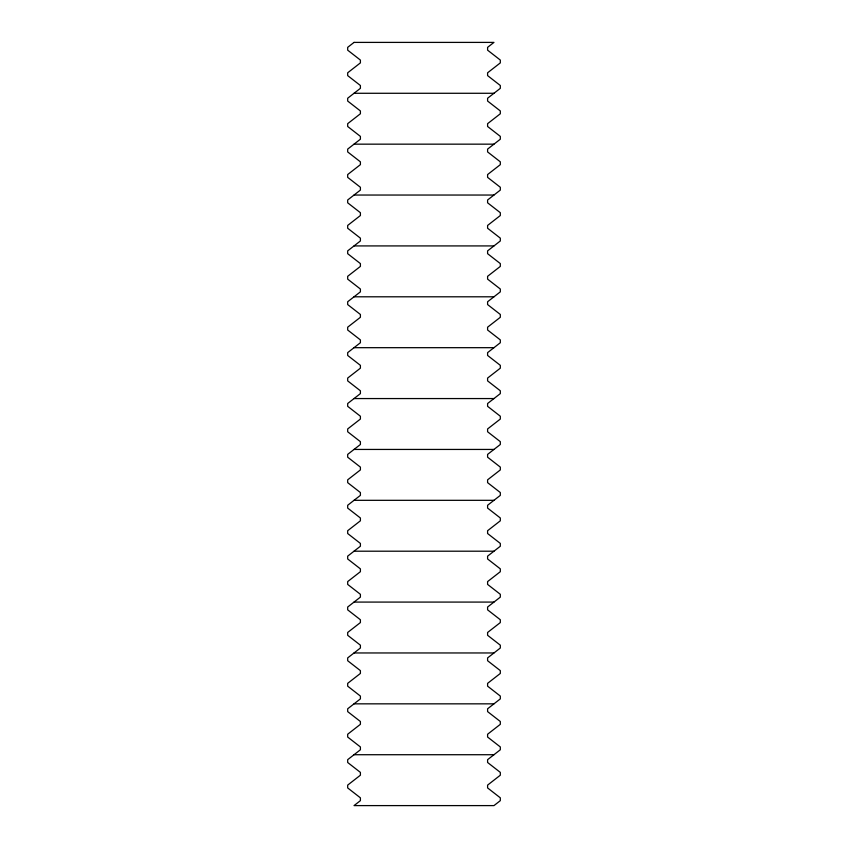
<?xml version="1.0" encoding="UTF-8"?>
<svg xmlns="http://www.w3.org/2000/svg" width="848" height="848" viewBox="0 0 848 848"><rect width="100%" height="100%" fill="white"/><g stroke="black" fill="none" stroke-linecap="round" stroke-linejoin="round"><path stroke-width="1.27" d="M354.04 93.28L493.96 93.28M354.04 144.16L493.96 144.16M354.04 195.04L493.96 195.04M354.04 245.92L493.96 245.92M354.04 296.8L493.96 296.8M354.04 347.68L493.96 347.68M354.04 398.56L493.96 398.56M354.04 449.44L493.96 449.44M354.04 500.32L493.96 500.32M354.04 551.2L493.96 551.2M354.04 602.08L493.96 602.08M354.04 652.96L493.96 652.96M354.04 703.84L493.96 703.84M354.04 754.72L493.96 754.72M354.04 42.4L347.68 47.35L347.68 50.17L360.4 60.07L360.4 62.89L347.68 72.79L347.68 75.61L360.4 85.51L360.4 88.33L347.68 98.23L347.68 101.05L360.4 110.95L360.4 113.77L347.68 123.67L347.68 126.49L360.4 136.39L360.4 139.21L347.68 149.11L347.68 151.93L360.4 161.83L360.4 164.65L347.68 174.55L347.68 177.37L360.4 187.27L360.4 190.09L347.68 199.99L347.68 202.81L360.4 212.71L360.4 215.53L347.68 225.43L347.68 228.25L360.4 238.15L360.4 240.97L347.68 250.87L347.68 253.69L360.4 263.59L360.4 266.41L347.68 276.31L347.68 279.13L360.4 289.03L360.4 291.85L347.68 301.75L347.68 304.57L360.4 314.47L360.4 317.29L347.68 327.19L347.68 330.01L360.4 339.91L360.4 342.73L347.68 352.63L347.68 355.45L360.4 365.35L360.4 368.17L347.68 378.07L347.68 380.89L360.4 390.79L360.4 393.61L347.68 403.51L347.68 406.33L360.4 416.23L360.4 419.05L347.68 428.95L347.68 431.77L360.4 441.67L360.4 444.49L347.68 454.39L347.68 457.21L360.4 467.11L360.4 469.93L347.68 479.83L347.68 482.65L360.4 492.55L360.4 495.37L347.68 505.27L347.68 508.09L360.4 517.99L360.4 520.81L347.68 530.71L347.68 533.53L360.4 543.43L360.4 546.25L347.68 556.15L347.68 558.97L360.4 568.87L360.4 571.69L347.68 581.59L347.68 584.41L360.4 594.31L360.4 597.13L347.68 607.03L347.68 609.85L360.4 619.75L360.4 622.57L347.68 632.47L347.68 635.29L360.4 645.19L360.4 648.01L347.68 657.91L347.68 660.73L360.4 670.63L360.4 673.45L347.68 683.35L347.68 686.17L360.4 696.07L360.4 698.89L347.68 708.79L347.68 711.61L360.4 721.51L360.4 724.33L347.68 734.23L347.68 737.05L360.4 746.95L360.4 749.77L347.68 759.67L347.68 762.49L360.4 772.39L360.4 775.21L347.68 785.11L347.68 787.93L360.4 797.83L360.4 800.65L354.04 805.6L493.96 805.6L500.32 800.65L500.32 797.83L487.6 787.93L487.6 785.11L500.32 775.21L500.32 772.39L487.6 762.49L487.6 759.67L500.32 749.77L500.32 746.95L487.6 737.05L487.6 734.23L500.32 724.33L500.32 721.51L487.6 711.61L487.6 708.79L500.32 698.89L500.32 696.07L487.6 686.17L487.6 683.35L500.32 673.45L500.32 670.63L487.6 660.73L487.6 657.91L500.32 648.01L500.32 645.19L487.6 635.29L487.6 632.47L500.32 622.57L500.32 619.75L487.6 609.85L487.6 607.03L500.32 597.13L500.32 594.31L487.6 584.41L487.6 581.59L500.32 571.69L500.32 568.87L487.6 558.97L487.6 556.15L500.32 546.25L500.32 543.43L487.6 533.53L487.6 530.71L500.32 520.81L500.32 517.99L487.6 508.09L487.6 505.27L500.32 495.37L500.32 492.55L487.6 482.65L487.6 479.83L500.32 469.93L500.32 467.11L487.6 457.21L487.6 454.39L500.32 444.49L500.32 441.67L487.6 431.77L487.6 428.95L500.32 419.05L500.32 416.23L487.6 406.33L487.6 403.51L500.32 393.61L500.32 390.79L487.6 380.89L487.6 378.07L500.32 368.17L500.32 365.35L487.6 355.45L487.6 352.63L500.32 342.73L500.32 339.91L487.6 330.01L487.6 327.19L500.32 317.29L500.32 314.47L487.6 304.57L487.6 301.75L500.32 291.85L500.32 289.03L487.6 279.13L487.6 276.31L500.32 266.41L500.32 263.59L487.6 253.69L487.6 250.87L500.32 240.97L500.32 238.15L487.6 228.25L487.6 225.43L500.32 215.53L500.32 212.71L487.6 202.81L487.6 199.99L500.32 190.09L500.32 187.27L487.6 177.37L487.6 174.55L500.32 164.65L500.32 161.83L487.6 151.93L487.6 149.11L500.32 139.21L500.32 136.39L487.6 126.49L487.6 123.67L500.32 113.77L500.32 110.95L487.6 101.05L487.6 98.23L500.32 88.33L500.32 85.51L487.6 75.61L487.6 72.79L500.32 62.89L500.32 60.07L487.6 50.17L487.6 47.35L493.96 42.4L354.04 42.4"/></g></svg>
